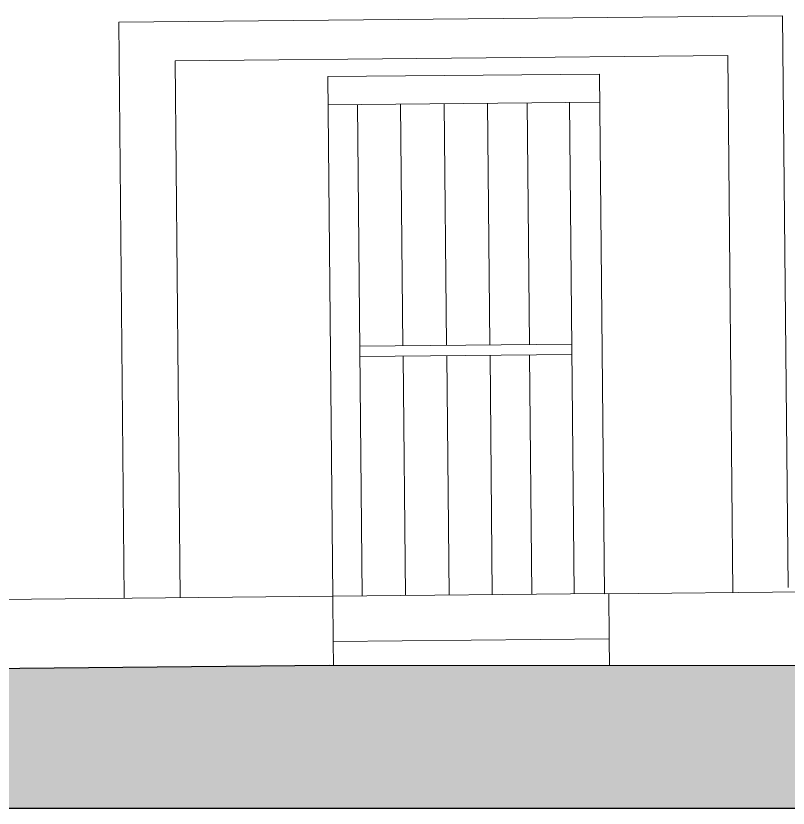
# Model space of a CAD drawing. Header units: millimetres. Extents: x 36985 to 49607, y -23856 to -17842.
# Drawn here: x 40397 to 43897, y -23856 to -20265 of the extents above; entities that cross this region are included whole.
import ezdxf

# ---------------------------------------------------------------- set-up
doc = ezdxf.new("R2010")
doc.units = ezdxf.units.MM
for name, color, linetype, lineweight in [('A-ALV-___-___-EXI', 250, 'Continuous', 25), ('A-BAS-___-___-EXI', 250, 'Continuous', 25), ('A-ESC-___-___-EXI', 250, 'Continuous', 25), ('A-POR-___-___-EXI', 250, 'Continuous', 25)]:
    doc.layers.add(name, color=color, linetype=linetype, lineweight=lineweight)

msp = doc.modelspace()

# ---------------------------------------------------------------- hatches: boundary and pattern name
at = {"layer": 'A-BAS-___-___-EXI', "true_color": 0xcb9898}
msp.add_hatch(color=253, dxfattribs=at).paths.add_polyline_path([(49607.4, -23856.1), (49607.4, -23213.7), (41817.5, -23209.6), (36984.6, -23256.1), (36984.6, -23856.1)])

# ---------------------------------------------------------------- linework, layer by layer
at = {"layer": 'A-ALV-___-___-EXI', "color": 28, "lineweight": 15}
for p, q in [((48540.3, -22832.2), (43065.5, -22884.8)), ((41833.3, -22895), (40267.1, -22910.1))]:
    msp.add_line(p, q, dxfattribs=at)
at = {"layer": 'A-ALV-___-___-EXI', "color": 28, "lineweight": 15, "flags": 128}
msp.add_lwpolyline([(40888.5, -22904.1), (40863.4, -20293.8), (40888.5, -22904.1), (40863.4, -20293.8), (43872, -20264.9), (40863.4, -20293.8)], dxfattribs=at)
for points in [[(43896.9, -22856.4), (43872, -20264.9)], [(43623.6, -20444), (41119.2, -20468.1), (41142.6, -22901.7), (41119.2, -20468.1), (43623.6, -20444), (43647, -22877.6)]]:
    msp.add_lwpolyline(points, close=True, dxfattribs=at)
at = {"layer": 'A-BAS-___-___-EXI'}
msp.add_lwpolyline([(41817.5, -23209.6), (36984.6, -23256.1), (36984.6, -23856.1), (49607.4, -23856.1), (49607.4, -23213.7), (41817.5, -23209.6)], dxfattribs=at)
at = {"layer": 'A-ESC-___-___-EXI', "color": 18, "lineweight": 9}
msp.add_line((43086.2, -23089.1), (43084.3, -22883), dxfattribs=at)
at = {"layer": 'A-ESC-___-___-EXI', "color": 18, "lineweight": 9, "flags": 128}
for points in [[(41835.2, -23101.1), (41833.3, -22895), (43065.5, -22883.2)], [(41836.3, -23209.4), (41835.2, -23101.1), (43086.2, -23089.1), (43087.4, -23210.3)]]:
    msp.add_lwpolyline(points, dxfattribs=at)
at = {"layer": 'A-POR-___-___-EXI', "color": 28, "lineweight": 15}
for p, q in [((43042.9, -20528.6), (41810.6, -20540.4)), ((41810.6, -20540.4), (41833.3, -22895)), ((43065.5, -22884.8), (43042.9, -20528.6)), ((42151.4, -21759.8), (42140.9, -20665.1)), ((42349.3, -21757.9), (42338.8, -20663.2)), ((42545.6, -21756), (42535.1, -20661.3)), ((42724.8, -21754.3), (42714.3, -20659.6)), ((42162.3, -22891.9), (42151.9, -21807)), ((42360.2, -22890), (42349.8, -21805.1)), ((42556.5, -22888.1), (42546.1, -21803.2)), ((42735.7, -22886.3), (42725.2, -21801.5))]:
    msp.add_line(p, q, dxfattribs=at)
at = {"layer": 'A-POR-___-___-EXI', "color": 18, "lineweight": 9}
for p, q in [((41811.8, -20668.3), (43044.1, -20656.5)), ((41966.8, -22893.7), (41945.4, -20667)), ((42927.9, -22884.5), (42906.5, -20657.8)), ((41955.9, -21761.6), (42917, -21752.4)), ((41956.4, -21808.9), (42917.5, -21799.6))]:
    msp.add_line(p, q, dxfattribs=at)

doc.saveas('drawing.dxf')
